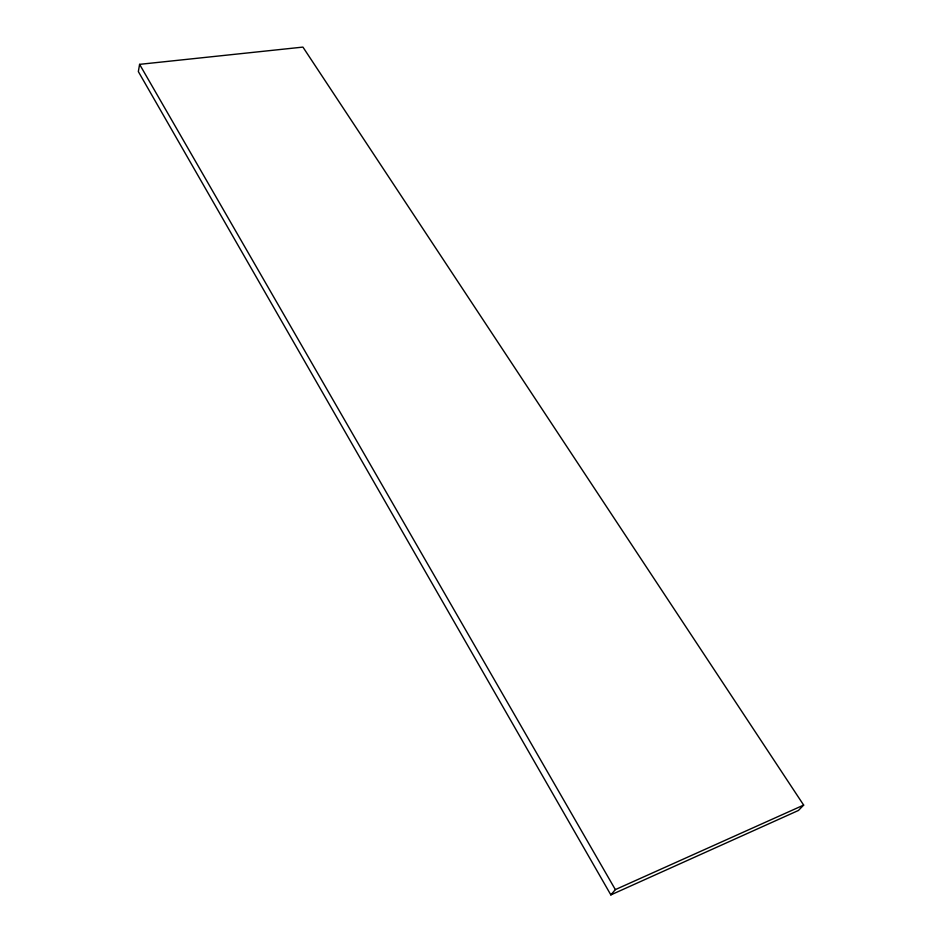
<?xml version="1.0" encoding="UTF-8"?>
<svg xmlns="http://www.w3.org/2000/svg" width="942" height="942" viewBox="0 0 942 942"><rect width="100%" height="100%" fill="white"/><g stroke="black" fill="none" stroke-linecap="round" stroke-linejoin="round"><path stroke-width="1.41" d="M139.593 64.35L138.344 71.58L610.852 894.9L798.463 810.45L803.656 805.092L302.935 47.1L139.593 64.35L615.35 889.613L610.852 894.9M615.35 889.613L803.656 805.092"/></g></svg>
